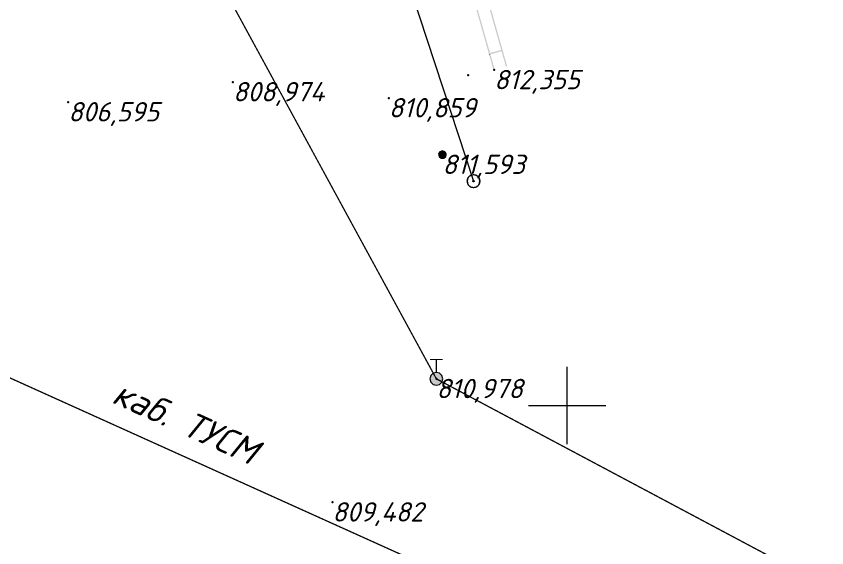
# Model space of a CAD drawing. Header units: metres. Extents: x 629572 to 645168, y 4785785 to 4790166.
# Drawn here: x 635957.3 to 636020.1, y 4787889 to 4787930.2 of the extents above; entities that cross this region are included whole.
import ezdxf

# ---------------------------------------------------------------- set-up
doc = ezdxf.new("R2010")
doc.units = ezdxf.units.M
doc.layers.get('0').update_dxf_attribs({"linetype": 'CONTINUOUS'})
for name, color, linetype in [('каб.TNS+', 7, 'CONTINUOUS'), ('каб.ТУСМ', 7, 'CONTINUOUS'), ('Кабельные столбики-сторожки', 7, 'CONTINUOUS'), ('Нурсултан', 7, 'CONTINUOUS'), ('Ограды каменные и жб (H более 1м) - по краю', 7, 'CONTINUOUS'), ('Оттяжки для опор', 7, 'CONTINUOUS'), ('Сетка координатная', 7, 'CONTINUOUS'), ('Столбы железобетонные', 7, 'CONTINUOUS')]:
    doc.layers.add(name, color=color, linetype=linetype)
doc.layers.add('ЛЭП в.напряж.', color=10, linetype='SIL_KAB_VYSVOLT', lineweight=13)
doc.styles.add('ISOCPEUR', font='isocpeui.ttf')
doc.styles.get("Standard").update_dxf_attribs({"font": 'isocpeui.ttf'})
doc.linetypes.add('SIL_KAB_VYSVOLT', pattern='A,1.5,["<<",Standard,S=1.6,R=0,X=-1.5,Y=-0.8],5,0,1.5,[">>",Standard,S=1.6,R=0,X=-2.14,Y=-0.8],-2,8,-2', length=20)
doc.linetypes.add('TELEFON', pattern='A,8,["o",Standard,S=1,R=0,X=-4.33,Y=-0.34],-2', length=10)

# ---------------------------------------------------------------- blocks, each defined once
blk = doc.blocks.new('1010 - 119.2 эл.кабел.столбики-сторожки')
blk.add_hatch(color=7).paths.add_polyline_path([(0, 0.5), (-0.25, 0.433), (-0.433, 0.25), (-0.5, 0), (-0.433, -0.25), (-0.25, -0.433), (0, -0.5), (0.25, -0.433), (0.433, -0.25), (0.5, 0), (0.433, 0.25), (0.25, 0.433), (0, 0.5)])
at = {"color": 7, "linetype": 'Continuous', "lineweight": 0, "const_width": 0.1, "flags": 128}
for points in [[(-0.5, 1.5), (0.5, 1.5)], [(0, 0.5), (0, 1.5)]]:
    blk.add_lwpolyline(points, dxfattribs=at)
at = {"color": 7, "linetype": 'Continuous', "lineweight": 0, "flags": 128}
blk.add_lwpolyline([(0, 0.5), (-0.25, 0.433), (-0.433, 0.25), (-0.5, 0), (-0.433, -0.25), (-0.25, -0.433), (0, -0.5), (0.25, -0.433), (0.433, -0.25), (0.5, 0), (0.433, 0.25), (0.25, 0.433), (0, 0.5)], close=True, dxfattribs=at)
at = {"color": 7, "style": 'ISOCPEUR', "flags": 1}
for tag in ['Имя объекта CREDO-III', 'Код объекта CREDO-III', 'Примечание', 'X', 'Отметка', 'Отметка', 'Тип попереч. профиля', 'Y']:
    blk.add_attdef(tag, (0, 0), '', height=2.5, dxfattribs=at)
blk = doc.blocks.new('26 - 108.1.1 опоры  жб d-1.0')
blk.add_hatch(color=7).paths.add_polyline_path([(0, 0.05), (-0.05, 0), (0, -0.05), (0.05, 0)])
at = {"color": 7, "linetype": 'Continuous', "lineweight": 0, "const_width": 0.1, "flags": 128}
blk.add_lwpolyline([(0, 0.5), (0.191, 0.462), (0.354, 0.354), (0.462, 0.191), (0.5, 0), (0.462, -0.191), (0.354, -0.354), (0.191, -0.462), (0, -0.5), (-0.191, -0.462), (-0.354, -0.354), (-0.462, -0.191), (-0.5, 0), (-0.462, 0.191), (-0.354, 0.354), (-0.191, 0.462), (0, 0.5)], close=True, dxfattribs=at)
at = {"color": 7, "linetype": 'Continuous', "lineweight": 0, "true_color": 0xffffff, "flags": 128}
blk.add_lwpolyline([(0, 0.5), (-0.25, 0.433), (-0.433, 0.25), (-0.5, 0), (-0.433, -0.25), (-0.25, -0.433), (0, -0.5), (0.25, -0.433), (0.433, -0.25), (0.5, 0), (0.433, 0.25), (0.25, 0.433), (0, 0.5)], close=True, dxfattribs=at)
at = {"color": 7, "linetype": 'Continuous', "lineweight": 0, "flags": 128}
for points in [[(0, 0.05), (-0.05, 0), (0, -0.05), (0.05, 0), (0, 0.05)], [(0, 0.05), (0.043, 0.025), (0.043, -0.025), (0, -0.05), (-0.043, -0.025), (-0.043, 0.025), (0, 0.05)]]:
    blk.add_lwpolyline(points, close=True, dxfattribs=at)
at = {"color": 7, "style": 'ISOCPEUR', "flags": 1}
for tag in ['Отметка(высота) верхнего провода', 'Отметка(высота) нижнего провода', 'Имя объекта CREDO-III', 'Код объекта CREDO-III', 'X', 'Высота', 'Отметка', 'Номер', 'Y']:
    blk.add_attdef(tag, (0, 0), '', height=2.5, dxfattribs=at)
blk = doc.blocks.new('20 - 106.1.1 столбы дерев d-0.6')
at = {"true_color": 0xffffff}
blk.add_hatch(color=7, dxfattribs=at).paths.add_polyline_path([(0.295, 0.052), (0.193, 0.23), (0, 0.3), (0, 0.3), (-0.193, 0.23), (-0.295, 0.052), (-0.26, -0.15), (-0.103, -0.282), (0.103, -0.282), (0.26, -0.15)])
at = {"color": 7, "linetype": 'Continuous', "lineweight": 0, "const_width": 0.06, "flags": 128}
blk.add_lwpolyline([(0, 0.3), (0.139, 0.266), (0.247, 0.17), (0.298, 0.036), (0.281, -0.106), (0.199, -0.225), (0.072, -0.291), (-0.072, -0.291), (-0.199, -0.225), (-0.281, -0.106), (-0.298, 0.036), (-0.247, 0.17), (-0.139, 0.266), (0, 0.3)], close=True, dxfattribs=at)
at = {"color": 7, "linetype": 'Continuous', "lineweight": 0, "true_color": 0xffffff, "flags": 128}
blk.add_lwpolyline([(0, 0.3), (-0.193, 0.23), (-0.295, 0.052), (-0.26, -0.15), (-0.103, -0.282), (0.103, -0.282), (0.26, -0.15), (0.295, 0.052), (0.193, 0.23), (0, 0.3)], close=True, dxfattribs=at)
at = {"color": 7, "style": 'ISOCPEUR', "flags": 1}
for tag in ['Имя объекта CREDO-III', 'Код объекта CREDO-III', 'X', 'Высота', 'Отметка', 'Номер', 'Y']:
    blk.add_attdef(tag, (0, 0), '', height=2.5, dxfattribs=at)
blk = doc.blocks.new('Крест')
at = {"color": 0, "linetype": 'Continuous', "lineweight": 0, "flags": 128}
for points in [[(0, -1), (0, 1)], [(-1, 0), (1, 0)]]:
    blk.add_lwpolyline(points, dxfattribs=at)

msp = doc.modelspace()

# ---------------------------------------------------------------- hatches: boundary and pattern name
at = {"layer": 'Ограды каменные и жб (H более 1м) - по краю'}
for points in [[(635992.337, 4787932.904), (635993.115, 4787930.156), (635993.94, 4787927.242), (635993.988, 4787927.255), (635994.002, 4787927.207), (635994.964, 4787927.48), (635994.95, 4787927.528), (635994.964, 4787927.48), (635995.012, 4787927.493), (635994.999, 4787927.541), (635994.173, 4787930.456), (635993.395, 4787933.204), (635992.819, 4787935.239), (635992.723, 4787935.212), (635993.299, 4787933.177), (635994.077, 4787930.429), (635994.889, 4787927.562), (635994.023, 4787927.317), (635993.211, 4787930.183), (635992.433, 4787932.931), (635991.857, 4787934.966), (635991.761, 4787934.939)], [(635994.002, 4787927.207), (635993.988, 4787927.255), (635993.94, 4787927.242), (635993.954, 4787927.194)], [(635994.348, 4787926.015), (635994.388, 4787926.027), (635994.05, 4787927.221), (635993.954, 4787927.194), (635994.292, 4787925.999)], [(635995.311, 4787926.288), (635995.35, 4787926.299), (635995.012, 4787927.493), (635994.916, 4787927.466), (635995.254, 4787926.272)]]:
    msp.add_hatch(color=7, dxfattribs=at).paths.add_polyline_path(points)

# ---------------------------------------------------------------- linework, layer by layer
at = {"layer": 'каб.TNS+', "color": 3, "linetype": 'TELEFON', "lineweight": 13, "true_color": 0x00e600, "const_width": 0.1, "flags": 128}
msp.add_lwpolyline([(633230.144, 4788389.592), (633344.729, 4788403.854), (633409.357, 4788391.818), (633420.009, 4788387.98), (633437.054, 4788383.297), (633526.334, 4788366.901), (633634.565, 4788348.248), (633710.126, 4788332.171), (634104.681, 4788238.498), (634261.231, 4788230.403), (634311.884, 4788200.571), (634417.542, 4788151.457), (634579.568, 4788156.544), (634633.9, 4788158.034), (634644.582, 4788158.401), (634694.097, 4788152.282), (634733.066, 4788146.767), (634775.286, 4788140.461), (634799.265, 4788136.502), (635093.223, 4788078.935), (635226.392, 4788062.853), (635399.922, 4788029.549), (635484.356, 4788023.579), (635569.309, 4788012.235), (635621.709, 4788004.851), (635666.94, 4787992.952), (635740.027, 4787980.176), (635779.914, 4787970.332), (635826.581, 4787957.347), (635853.488, 4787947.661), (635872.702, 4787940.068), (635991.537, 4787886.465), (636187.111, 4787806.711), (636209.235, 4787765.084), (636377.357, 4787726.52), (636432.925, 4787741.365), (636490.651, 4787769.031), (636568.713, 4787804.041), (636646.25, 4787818.683), (636712.558, 4787826.654), (636770.215, 4787836.87), (636964.065, 4787865.88), (637090.976, 4787866.86), (637407.809, 4787914.614), (637650.17, 4787988.245), (637701.732, 4787996.925), (637736.588, 4788004.318), (637781.106, 4788015.857), (637823.812, 4788025.287), (637840.147, 4788027.841), (637887.457, 4788037.971), (637924.534, 4788044.77), (637950.054, 4788039.488), (637995.293, 4788042.79), (638160.082, 4788128.557), (638321.49, 4788202.495), (638407.595, 4788245.637), (638451.902, 4788258.85), (638484.142, 4788264.993), (638492.947, 4788261.65)], dxfattribs=at)
at = {"layer": 'каб.TNS+', "color": 6, "linetype": 'TELEFON', "lineweight": 13, "const_width": 0.1, "flags": 128}
msp.add_lwpolyline([(638270.813, 4788133.687), (638193.602, 4788131.619), (638153.084, 4788130.094), (638066.482, 4788100.947), (638011.526, 4788045.935), (637996.5, 4788029.801), (637969.259, 4788028.232), (637969.23, 4788028.22), (637841.587, 4788016.866), (637760.758, 4788016.467), (637732.657, 4788017.43), (637667.163, 4787999.785), (637401.194, 4787932.441), (637269.927, 4787888.302), (637194.391, 4787823.922), (637136.709, 4787814.283), (637106.654, 4787810.567), (637089.638, 4787810.171), (637089.366, 4787910.212), (637066.761, 4787905.912), (636843.379, 4787868.532), (636788.513, 4787860.262), (636774.562, 4787887.226), (636711.899, 4787881.167), (636657.533, 4787873.006), (636554.764, 4787861.122), (636455.777, 4787831.223), (636434.918, 4787824.966), (636416.624, 4787808.72), (636304.267, 4787782.705), (636233.862, 4787772.269), (635989.861, 4787902.068), (635945.642, 4787983.21), (635945.279, 4787983.355), (635812.858, 4788009.948), (635741.502, 4788016.521), (635712.29, 4787997.799), (635689.435, 4787995.075), (635667.22, 4787994.642), (635660.21, 4788000.063), (635653.349, 4788024.57), (635563.056, 4788041.532), (635535.772, 4788046.908), (635514.092, 4788048.218), (635461.147, 4788049.694), (635402.158, 4788048.433), (635373.969, 4788051.91), (635330.663, 4788064.144), (635313.968, 4788070.275), (635301.548, 4788073.802), (635278.035, 4788082.722), (635224.613, 4788093.935), (635167.176, 4788095.166), (635130.187, 4788107.039), (635066.497, 4788114.071), (634802.661, 4788156.699), (634778.924, 4788160.199), (634765.28, 4788169.733), (634733.564, 4788170.831), (634651.904, 4788174.166), (634647.104, 4788179.829), (634433.393, 4788210.198), (634430.739, 4788207.656), (634426.743, 4788204.448), (634376.589, 4788205.395), (634325.052, 4788224.737), (634319.402, 4788227.368), (634104.504, 4788239.441), (633705.81, 4788334.102)], dxfattribs=at)
at = {"layer": 'ЛЭП в.напряж.', "lineweight": 13}
msp.add_lwpolyline([(636156.352, 4787959.353), (636135.46, 4787959.213), (636083.745, 4787968.748), (636038.96, 4787976.288), (635994.994, 4787983.468), (635970.739, 4787985.378), (635980.149, 4787955.712), (635992.744, 4787917.391)], dxfattribs=at)
at = {"layer": 'Нурсултан', "color": 7}
for p in [(635994.34, 4787926.013, 25.678), (635974.087, 4787925.073, 22.297), (635992.323, 4787925.599, 25.521), (635986.169, 4787923.832, 24.182), (635961.312, 4787923.518, 19.918), (635990.333, 4787919.444, 24.916), (635992.744, 4787917.391, 25.311), (635989.861, 4787902.068, 24.301), (635981.793, 4787892.505, 22.805)]:
    msp.add_point(p, dxfattribs=at)

# ---------------------------------------------------------------- block references
at = {"layer": 'Кабельные столбики-сторожки', "color": 7, "linetype": 'Continuous'}
msp.add_blockref('1010 - 119.2 эл.кабел.столбики-сторожки', (635989.861, 4787902.068), dxfattribs=at)
at = {"layer": 'Оттяжки для опор', "color": 7, "linetype": 'Continuous'}
msp.add_blockref('20 - 106.1.1 столбы дерев d-0.6', (635990.333, 4787919.444), dxfattribs=at)
at = {"layer": 'Сетка координатная', "color": 136, "linetype": 'Continuous', "true_color": 0x008080, "xscale": 3, "yscale": 3}
msp.add_blockref('Крест', (636000, 4787900), dxfattribs=at)
at = {"layer": 'Столбы железобетонные', "color": 7, "linetype": 'Continuous'}
msp.add_blockref('26 - 108.1.1 опоры  жб d-1.0', (635992.744, 4787917.391), dxfattribs=at)

# ---------------------------------------------------------------- texts
at = {"layer": 'каб.ТУСМ', "color": 3, "style": 'ISOCPEUR'}
msp.add_text('каб. ТУСМ', height=2, rotation=335.72126, dxfattribs=at).set_placement((635964.581, 4787900.271))
at = {"layer": 'Нурсултан', "color": 251, "char_height": 1.5, "attachment_point": 1, "style": 'ISOCPEUR'}
for s, insert in [('812,355', (635994.34, 4787926.013, 25.678)), ('808,974', (635974.087, 4787925.073, 22.297)), ('810,859', (635986.169, 4787923.832, 24.182)), ('806,595', (635961.312, 4787923.518, 19.918)), ('811,593', (635990.333, 4787919.444, 24.916)), ('810,978', (635989.861, 4787902.068, 24.301)), ('809,482', (635981.793, 4787892.505, 22.805))]:
    msp.add_mtext(s, dxfattribs=dict(at, insert=insert))

doc.saveas('drawing.dxf')
